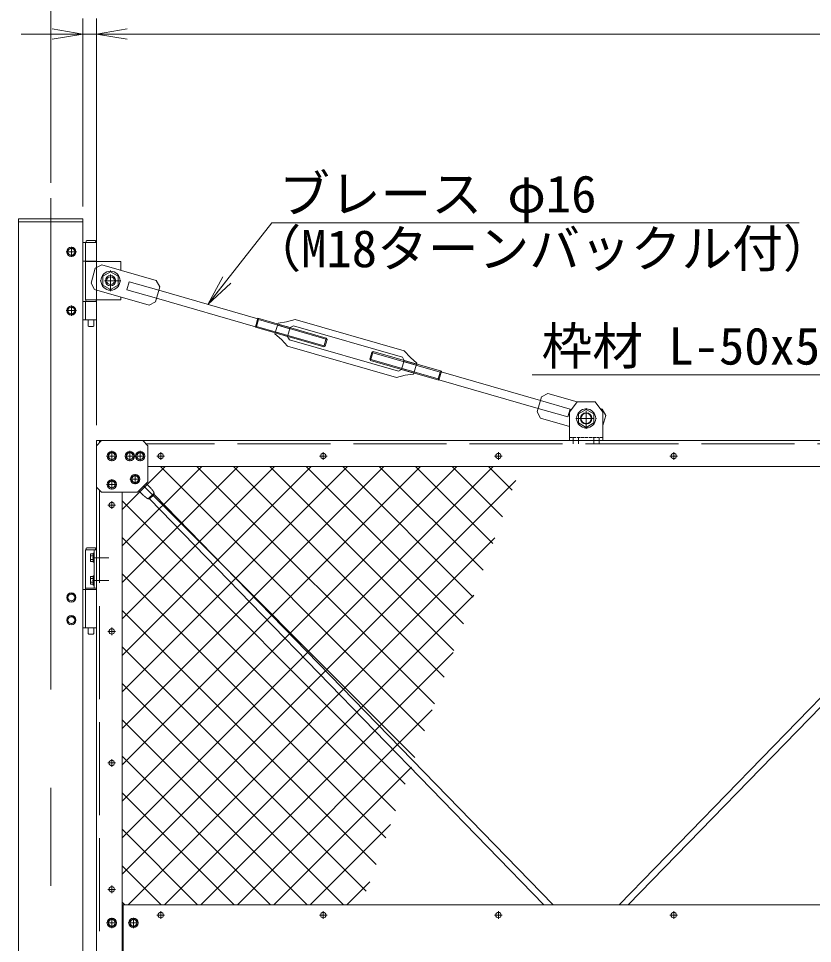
# Model space of a CAD drawing. Units: millimetres, scale not verified. Extents: x -6300 to 6300, y -4455 to 4455.
# Drawn here: x -4112 to -2572, y 630 to 2423 of the extents above; entities that cross this region are included whole.
import ezdxf
from ezdxf.enums import TextEntityAlignment as Align

# ---------------------------------------------------------------- set-up
doc = ezdxf.new("R2010")
doc.units = ezdxf.units.MM
doc.header["$LTSCALE"] = 30
doc.linetypes.add('DASHED', pattern=[7.5, 6, -1.5])
doc.linetypes.add('USER1', pattern=[50.8, 31.75, -6.35, 6.35, -6.35])
for name, color, linetype, lineweight in [('0-0_D-STR1', 1, 'Continuous', 18), ('0-1_D-BMK', 2, 'USER1', 13), ('0-5_D-STR-DIM', 7, 'Continuous', 9), ('0-6_0', 7, 'Continuous', 9), ('0-7_D-STR3', 3, 'Continuous', 13), ('0-8_D-STR2', 7, 'Continuous', 9), ('0-9_D-STR-TXT', 7, 'Continuous', 9)]:
    doc.layers.add(name, color=color, linetype=linetype, lineweight=lineweight)
doc.styles.add('ＭＳ ゴシック', font='')
doc.styles.get('ＭＳ ゴシック').set_extended_font_data('MS Gothic')

# ---------------------------------------------------------------- blocks, each defined once
blk = doc.blocks.new('_Open')
at = {"layer": '0-6_0'}
blk.add_line((-30, 5), (0, 0), dxfattribs=at)
blk.add_lwpolyline([(-30, -5), (0, 0), (-30, 0)], dxfattribs=at)
blk = doc.blocks.new('U64')
at = {"layer": '0-1_D-BMK'}
for p, q in [((300, 0), (-300, 0)), ((0, -300), (0, 300))]:
    blk.add_line(p, q, dxfattribs=at)
at = {"layer": '0-7_D-STR3'}
blk.add_lwpolyline([(194.9, 112.5), (0, 225), (-194.9, 112.5), (-194.9, -112.5), (0, -225), (194.9, -112.5)], close=True, dxfattribs=at)
for radius in [270, 194.9]:
    blk.add_circle((0, 0), radius, dxfattribs=at)
blk = doc.blocks.new('U67')
at = {"layer": '0-7_D-STR3'}
blk.add_line((2700, -2400), (2100, -3000), dxfattribs=at)
blk.add_lwpolyline([(2700, -2400), (2700, -300), (2400, 0), (0, 0), (-300, -300), (-300, -2700), (0, -3000), (2100, -3000)], dxfattribs=at)
at = {"layer": '0-5_D-STR-DIM'}
for p in [(600, -900), (1650.1, -900), (2250.1, -900), (1956.2, -2243.8), (600, -2550)]:
    blk.add_blockref('U64', p, dxfattribs=at)
blk = doc.blocks.new('U61')
at = {"layer": '0-1_D-BMK'}
for p, q in [((0, -600), (0, 600)), ((600, 0), (-600, 0))]:
    blk.add_line(p, q, dxfattribs=at)
at = {"layer": '0-7_D-STR3'}
blk.add_lwpolyline([(0, 519.6), (-450, 259.8), (-450, -259.8), (0, -519.6), (450, -259.8), (450, 259.8)], close=True, dxfattribs=at)
for radius in [555, 300, 225]:
    blk.add_circle((0, 0), radius, dxfattribs=at)
blk = doc.blocks.new('U69')
at = {"layer": '0-1_D-BMK'}
for p, q in [((721.6, -450), (-409.6, -450)), ((721.6, -1770), (-409.6, -1770))]:
    blk.add_line(p, q, dxfattribs=at)
at = {"layer": '0-7_D-STR3'}
for p, q in [((-630, 0), (0, 0)), ((-630, 0), (-630, -4530)), ((-75, 120), (-555, 120)), ((-555, 0), (-75, 0)), ((-135, 0), (-135, -2220)), ((0, 0), (0, -4530)), ((-348, -281.1), (-348, -618.9)), ((-315.6, -225), (-183, -225)), ((-315.6, -337.2), (-183, -337.2)), ((-183, -180), (-135, -180)), ((-183, -225), (-183, -675)), ((-135, -180), (-135, -720)), ((-315.6, -562.8), (-183, -562.8)), ((-315.6, -675), (-183, -675)), ((-348, -1601.1), (-348, -1938.9)), ((-315.6, -1545), (-183, -1545)), ((-183, -1500), (-135, -1500)), ((-183, -1545), (-183, -1995)), ((-135, -1500), (-135, -2040)), ((-315.6, -1657.2), (-183, -1657.2)), ((-315.6, -1882.8), (-183, -1882.8)), ((-315.6, -1995), (-183, -1995)), ((-1455, -2535), (-1650, -2647.2)), ((-1650, -2647.2), (-1650, -2872.8)), ((-1455, -2535), (-1260, -2647.2)), ((-1260, -2647.2), (-1260, -2872.8)), ((-780, -2310), (-630, -2310)), ((-630, -2220), (0, -2220)), ((-630, -2310), (0, -2310)), ((-1455, -2985), (-1650, -2872.8)), ((-1455, -2985), (-1260, -2872.8)), ((-1455, -3855), (-1650, -3967.2)), ((-1650, -4192.8), (-1650, -3967.2)), ((-1455, -4305), (-1650, -4192.8)), ((-1455, -3855), (-1260, -3967.2)), ((-1455, -4305), (-1260, -4192.8)), ((-1260, -4192.8), (-1260, -3967.2)), ((-780, -4530), (-630, -4530)), ((-630, -4530), (0, -4530)), ((-475.5, -4530), (-475.5, -4860)), ((-154.5, -4530), (-154.5, -4860)), ((-475.5, -4860), (-445.5, -4890)), ((-445.5, -4890), (-184.5, -4890)), ((-184.5, -4890), (-154.5, -4860))]:
    blk.add_line(p, q, dxfattribs=at)
for points in [[(-183, -180), (-183, -720), (-135, -720)], [(-183, -1500), (-183, -2040), (-135, -2040)]]:
    blk.add_lwpolyline(points, dxfattribs=at)
for centre, radius in [((-1455, -2760), 270), ((-1455, -2760), 195), ((-1455, -4080), 270), ((-1455, -4080), 195)]:
    blk.add_circle(centre, radius, dxfattribs=at)
for centre, radius, start, end in [((-537.5, 60), 62.5, 106.2602, 253.7398), ((-92.5, 60), 62.5, 286.2602, 73.7398), ((-283.2, -281.1), 64.8, 120, 240), ((-135.6, -450), 212.4, 147.93138, 212.06862), ((-283.2, -618.9), 64.8, 120, 240), ((-283.2, -1601.1), 64.8, 120, 240), ((-135.6, -1770), 212.4, 147.93138, 212.06862), ((-283.2, -1938.9), 64.8, 120, 240)]:
    blk.add_arc(centre, radius, start, end, dxfattribs=at)
blk = doc.blocks.new('U62')
at = {"layer": '0-1_D-BMK'}
for p, q in [((0, -600), (0, 600)), ((600, 0), (-600, 0))]:
    blk.add_line(p, q, dxfattribs=at)
at = {"layer": '0-7_D-STR3'}
blk.add_lwpolyline([(0, 519.6), (-450, 259.8), (-450, -259.8), (0, -519.6), (450, -259.8), (450, 259.8)], close=True, dxfattribs=at)
for radius in [555, 300]:
    blk.add_circle((0, 0), radius, dxfattribs=at)
blk = doc.blocks.new('吊ブレース取付板')
at = {"layer": '0-1_D-BMK'}
for p, q in [((0, 1733.9), (0, 846.1)), ((-443.9, 1290), (443.9, 1290))]:
    blk.add_line(p, q, dxfattribs=at)
at = {"layer": '0-7_D-STR3'}
for p, q in [((-525, 2250), (-975, 1650)), ((-525, 2250), (525, 2250)), ((525, 2250), (975, 1650)), ((-975, 1650), (-975, 0)), ((975, 1650), (975, 0)), ((-975, 0), (975, 0))]:
    blk.add_line(p, q, dxfattribs=at)
at = {"layer": '0-7_D-STR3', "linetype": 'DASHED'}
for p, q in [((-975, 180), (975, 180)), ((-750, 180), (-750, 0)), ((-450, 180), (-450, 0)), ((450, 180), (450, 0)), ((750, 180), (750, 0))]:
    blk.add_line(p, q, dxfattribs=at)
at = {"layer": '0-7_D-STR3'}
blk.add_circle((0, 1290), 330, dxfattribs=at)

msp = doc.modelspace()

# ---------------------------------------------------------------- linework, layer by layer
at = {"layer": '0-0_D-STR1'}
for p, q in [((-3987.01, 2034.73), (-4112.01, 2034.73)), ((-4112.01, 2028.73), (-4112.01, -895.27)), ((-3987.01, 2028.73), (-4112.01, 2028.73)), ((-3987.01, 2034.73), (-3987.01, 2028.73)), ((-3961.01, 1604.73), (-3961.01, 1594.73)), ((-3951.01, 1604.73), (-3961.01, 1604.73)), ((-2151.01, 1604.73), (-3871.01, 1604.73)), ((-2161.01, 1554.73), (-3861.01, 1554.73)), ((-3961.01, 1514.73), (-3961.01, -255.27)), ((-3911.01, 1504.73), (-3911.01, -245.27)), ((-2111.01, 704.73), (-3911.01, 704.73)), ((-3909.01, 704.73), (-3909.01, 554.73))]:
    msp.add_line(p, q, dxfattribs=at)
at = {"layer": '0-0_D-STR1', "linetype": 'DASHED'}
for p, q in [((-3955.01, 1604.73), (-3955.01, 1600.73)), ((-2157.01, 1598.73), (-3865.01, 1598.73)), ((-3036.01, 1604.73), (-3036.01, 1598.73)), ((-3026.01, 1604.73), (-3026.01, 1598.73)), ((-2996.01, 1604.73), (-2996.01, 1598.73)), ((-2986.01, 1604.73), (-2986.01, 1598.73)), ((-3955.01, 1508.73), (-3955.01, -249.27))]:
    msp.add_line(p, q, dxfattribs=at)
at = {"layer": '0-0_D-STR1'}
for points in [[(-4112.01, 2034.73), (-4112.01, 2028.73), (-3987.01, 2028.73)], [(-4112.01, -895.27), (-3987.01, -895.27), (-3987.01, 2028.73)]]:
    msp.add_lwpolyline(points, dxfattribs=at)
at = {"layer": '0-1_D-BMK'}
for p, q in [((-4049.51, 2074.73), (-4049.51, -935.27)), ((-3836.01, 1582.17), (-3836.01, 1567.29)), ((-3521.01, 1582.17), (-3521.01, 1567.29)), ((-3181.01, 1582.17), (-3181.01, 1567.29)), ((-2841.01, 1582.17), (-2841.01, 1567.29)), ((-3843.45, 1574.73), (-3828.57, 1574.73)), ((-3528.45, 1574.73), (-3513.57, 1574.73)), ((-3188.45, 1574.73), (-3173.57, 1574.73)), ((-2848.45, 1574.73), (-2833.57, 1574.73)), ((-3938.45, 1479.73), (-3923.57, 1479.73)), ((-3931.01, 1487.17), (-3931.01, 1472.29)), ((-3931.01, 1242.17), (-3931.01, 1227.29)), ((-3938.45, 1234.73), (-3923.57, 1234.73)), ((-3931.01, 987.17), (-3931.01, 972.29)), ((-3938.45, 979.73), (-3923.57, 979.73)), ((-3931.01, 742.17), (-3931.01, 727.29)), ((-3938.45, 734.73), (-3923.57, 734.73)), ((-3843.45, 684.73), (-3828.57, 684.73)), ((-3836.01, 692.17), (-3836.01, 677.29)), ((-3528.45, 684.73), (-3513.57, 684.73)), ((-3521.01, 692.17), (-3521.01, 677.29)), ((-3188.45, 684.73), (-3173.57, 684.73)), ((-3181.01, 692.17), (-3181.01, 677.29)), ((-2848.45, 684.73), (-2833.57, 684.73)), ((-2841.01, 692.17), (-2841.01, 677.29))]:
    msp.add_line(p, q, dxfattribs=at)
at = {"layer": '0-5_D-STR-DIM'}
for p, q in [((-4049.51, 2104.73), (-4049.51, 2602.76)), ((-3987.01, 2058.73), (-3987.01, 2422.77)), ((-3961.01, 1634.73), (-3961.01, 2422.77)), ((-3961.01, 1634.73), (-3961.01, 2422.77)), ((-4047.01, 2392.77), (-4107.01, 2392.77)), ((-3961.01, 2392.77), (-3987.01, 2392.77)), ((-3901.01, 2392.77), (-2121.01, 2392.77)), ((-3901.01, 2392.77), (-3841.01, 2392.77))]:
    msp.add_line(p, q, dxfattribs=at)
at = {"layer": '0-7_D-STR3'}
for p, q in [((-3963.51, 1992.7), (-3979.51, 1992.7)), ((-3987.01, 1988.7), (-3960.71, 1988.7)), ((-3982.31, 1988.7), (-3982.31, 1952.7)), ((-3979.51, 1988.7), (-3963.51, 1988.7)), ((-3960.71, 1988.7), (-3960.71, 1952.7)), ((-3987.01, 1952.7), (-3960.71, 1952.7)), ((-3982.01, 1951.7), (-3982.01, 1877.7)), ((-3913.51, 1951.7), (-3982.01, 1951.7)), ((-3977.01, 1951.7), (-3977.01, 1952.7)), ((-3971.29, 1910), (-3962.97, 1938.82)), ((-3966.01, 1951.7), (-3966.01, 1952.7)), ((-3950.59, 1945.65), (-3962.97, 1938.82)), ((-3961.01, 1951.7), (-3961.01, 1939.9)), ((-3950.59, 1945.65), (-3844.91, 1915.14)), ((-3913.51, 1951.7), (-3913.51, 1934.95)), ((-3971.29, 1910), (-3964.46, 1897.62)), ((-3846.4, 1873.93), (-3838.07, 1902.75)), ((-3844.91, 1915.14), (-3838.07, 1902.75)), ((-3964.46, 1897.62), (-3858.78, 1867.1)), ((-3961.01, 1896.62), (-3961.01, 1877.7)), ((-3839.99, 1896.12), (-3647.79, 1840.84)), ((-3987.01, 1874.7), (-3960.71, 1874.7)), ((-3982.31, 1874.7), (-3982.31, 1838.7)), ((-3913.51, 1877.7), (-3982.01, 1877.7)), ((-3960.71, 1874.7), (-3960.71, 1838.7)), ((-3913.51, 1882.9), (-3913.51, 1877.7)), ((-3858.78, 1867.1), (-3846.4, 1873.93)), ((-3846.4, 1873.93), (-3846.1, 1873.93)), ((-3844.45, 1880.68), (-3652.24, 1825.4)), ((-3987.01, 1838.7), (-3960.71, 1838.7)), ((-3976.86, 1826.7), (-3976.86, 1838.7)), ((-3966.16, 1826.7), (-3966.16, 1838.7)), ((-3647.5, 1841.83), (-3652.49, 1824.54)), ((-3647.79, 1840.84), (-3652.25, 1825.38)), ((-3646.38, 1839.24), (-3650.17, 1826.13)), ((-3647.5, 1841.83), (-3515.08, 1803.6)), ((-3646.38, 1839.24), (-3647.5, 1841.83)), ((-3646.38, 1839.24), (-3513.59, 1800.92)), ((-3608.51, 1832.66), (-3614.61, 1811.52)), ((-3609.07, 1830.74), (-3585.05, 1823.8)), ((-3363.89, 1778.67), (-3575.25, 1839.71)), ((-3975.86, 1825.7), (-3967.16, 1825.7)), ((-3966.16, 1826.7), (-3967.16, 1825.7)), ((-3650.17, 1826.13), (-3652.49, 1824.54)), ((-3652.49, 1824.54), (-3520.07, 1786.3)), ((-3650.17, 1826.13), (-3517.38, 1787.78)), ((-3614.06, 1813.44), (-3590.04, 1806.51)), ((-3613.46, 1815.53), (-3589.44, 1808.59)), ((-3609.67, 1828.65), (-3585.65, 1821.71)), ((-3585.05, 1823.8), (-3590.04, 1806.51)), ((-3585.05, 1823.8), (-3578.86, 1827.22)), ((-3367.49, 1766.18), (-3578.86, 1827.22)), ((-3590.04, 1806.51), (-3586.62, 1800.32)), ((-3375.26, 1739.28), (-3586.62, 1800.32)), ((-3520.07, 1786.3), (-3515.08, 1803.6)), ((-3378.87, 1726.79), (-3590.23, 1787.83)), ((-3424.1, 1777.3), (-3429.1, 1760.01)), ((-3426.79, 1775.82), (-3294, 1737.48)), ((-3424.1, 1777.3), (-3291.68, 1739.06)), ((-3430.58, 1762.69), (-3297.79, 1724.35)), ((-3429.1, 1760.01), (-3296.68, 1721.77)), ((-3364.08, 1759.99), (-3369.07, 1742.7)), ((-3364.08, 1759.99), (-3367.49, 1766.18)), ((-3340.66, 1750.97), (-3364.68, 1757.91)), ((-3340.06, 1753.05), (-3364.08, 1759.99)), ((-3369.07, 1742.7), (-3375.26, 1739.28)), ((-3345.05, 1735.76), (-3369.07, 1742.7)), ((-3344.45, 1737.85), (-3368.47, 1744.78)), ((-3339.5, 1754.98), (-3345.61, 1733.84)), ((-3294, 1737.48), (-3297.79, 1724.35)), ((-3297.79, 1724.35), (-3296.68, 1721.77)), ((-3291.68, 1739.06), (-3296.68, 1721.77)), ((-3104.28, 1667.15), (-3296.43, 1722.63)), ((-3294, 1737.48), (-3291.68, 1739.06)), ((-3099.82, 1682.59), (-3291.97, 1738.07)), ((-3106.21, 1660.45), (-3097.89, 1689.28)), ((-3085.51, 1696.11), (-3097.89, 1689.28)), ((-3028.56, 1679.66), (-3085.51, 1696.11)), ((-3106.21, 1660.45), (-3105.91, 1660.45)), ((-3099.38, 1648.07), (-3106.21, 1660.45)), ((-2983.75, 1666.73), (-2979.82, 1665.59)), ((-2979.82, 1665.59), (-2972.99, 1653.21)), ((-2978.51, 1634.11), (-2972.99, 1653.21)), ((-3043.51, 1631.94), (-3099.38, 1648.07)), ((-3878.29, 1507.45), (-3870.17, 1499.1)), ((-3864.15, 1521.59), (-3855.83, 1513.04)), ((-3849.04, 1502.91), (-3860.24, 1492.02)), ((-3848.69, 1500.46), (-3857.8, 1491.61)), ((-3857.8, 1491.61), (-3092.78, 704.73)), ((-3848.69, 1500.46), (-3075.07, 704.73)), ((-2173.32, 1500.46), (-2946.94, 704.73)), ((-2164.21, 1491.61), (-2929.23, 704.73))]:
    msp.add_line(p, q, dxfattribs=at)
at = {"layer": '0-7_D-STR3', "linetype": 'DASHED'}
msp.add_line((-3975.86, 1825.7), (-3976.86, 1826.7), dxfattribs=at)
for points in [[(-3844.45, 1880.68), (-3902.11, 1897.27), (-3897.65, 1912.71), (-3839.99, 1896.12)], [(-3099.82, 1682.59), (-3042.18, 1665.94), (-3046.63, 1650.5), (-3104.28, 1667.15)]]:
    msp.add_lwpolyline(points, dxfattribs=at)
at = {"layer": '0-7_D-STR3'}
msp.add_lwpolyline([(-3981.51, 1877.7), (-3961.51, 1877.7), (-3961.51, 1874.7), (-3981.51, 1874.7)], close=True, dxfattribs=at)
for points in [[(-3608.51, 1832.66), (-3592.16, 1835.22), (-3575.25, 1839.71)], [(-3614.61, 1811.52), (-3602.14, 1800.64), (-3590.23, 1787.83)], [(-3520.07, 1786.3), (-3517.38, 1787.78), (-3513.59, 1800.92), (-3515.08, 1803.6)], [(-3424.1, 1777.3), (-3426.79, 1775.82), (-3430.58, 1762.69), (-3429.1, 1760.01)], [(-3339.5, 1754.98), (-3351.97, 1765.86), (-3363.89, 1778.67)], [(-3345.61, 1733.84), (-3361.96, 1731.28), (-3378.87, 1726.79)], [(-3852.55, 1509.07), (-3852.71, 1509.26), (-3852.86, 1509.46), (-3853.01, 1509.65), (-3853.17, 1509.85), (-3853.32, 1510.04), (-3853.47, 1510.23), (-3853.63, 1510.42), (-3853.78, 1510.61), (-3853.94, 1510.8), (-3854.09, 1510.99), (-3854.25, 1511.18), (-3854.4, 1511.37), (-3854.56, 1511.56), (-3854.72, 1511.75), (-3854.87, 1511.93), (-3855.03, 1512.12), (-3855.19, 1512.31), (-3855.35, 1512.49), (-3855.51, 1512.68), (-3855.67, 1512.86), (-3855.83, 1513.04)], [(-3848.69, 1500.46), (-3848.72, 1500.7), (-3848.75, 1500.95), (-3848.78, 1501.19), (-3848.81, 1501.44), (-3848.84, 1501.69), (-3848.87, 1501.93), (-3848.9, 1502.18), (-3848.94, 1502.42), (-3848.99, 1502.66), (-3849.03, 1502.9), (-3849.09, 1503.14), (-3849.15, 1503.38), (-3849.21, 1503.61), (-3849.28, 1503.84), (-3849.37, 1504.07), (-3849.45, 1504.3), (-3849.55, 1504.52), (-3849.64, 1504.75), (-3849.75, 1504.97), (-3849.86, 1505.19), (-3849.97, 1505.4), (-3850.09, 1505.62), (-3850.22, 1505.83), (-3850.35, 1506.04), (-3850.48, 1506.25), (-3850.61, 1506.46), (-3850.75, 1506.67), (-3850.89, 1506.87), (-3851.04, 1507.08), (-3851.18, 1507.28), (-3851.33, 1507.48), (-3851.48, 1507.68), (-3851.63, 1507.88), (-3851.79, 1508.08), (-3851.94, 1508.28), (-3852.09, 1508.48), (-3852.25, 1508.68), (-3852.4, 1508.87), (-3852.55, 1509.07)], [(-3866.29, 1495.71), (-3866.48, 1495.87), (-3866.67, 1496.03), (-3866.86, 1496.19), (-3867.05, 1496.35), (-3867.24, 1496.5), (-3867.43, 1496.66), (-3867.62, 1496.82), (-3867.8, 1496.98), (-3867.99, 1497.14), (-3868.17, 1497.3), (-3868.36, 1497.46), (-3868.54, 1497.62), (-3868.73, 1497.79), (-3868.91, 1497.95), (-3869.09, 1498.11), (-3869.27, 1498.27), (-3869.45, 1498.44), (-3869.63, 1498.6), (-3869.81, 1498.77), (-3869.99, 1498.93), (-3870.17, 1499.1)], [(-3857.8, 1491.61), (-3858.04, 1491.64), (-3858.28, 1491.68), (-3858.53, 1491.72), (-3858.77, 1491.75), (-3859.02, 1491.79), (-3859.26, 1491.83), (-3859.5, 1491.87), (-3859.75, 1491.92), (-3859.99, 1491.97), (-3860.23, 1492.02), (-3860.46, 1492.08), (-3860.7, 1492.14), (-3860.93, 1492.22), (-3861.16, 1492.3), (-3861.39, 1492.38), (-3861.61, 1492.48), (-3861.83, 1492.58), (-3862.05, 1492.68), (-3862.27, 1492.79), (-3862.49, 1492.91), (-3862.7, 1493.03), (-3862.91, 1493.16), (-3863.12, 1493.29), (-3863.33, 1493.42), (-3863.53, 1493.56), (-3863.74, 1493.7), (-3863.94, 1493.84), (-3864.14, 1493.99), (-3864.34, 1494.14), (-3864.54, 1494.29), (-3864.74, 1494.45), (-3864.94, 1494.6), (-3865.13, 1494.76), (-3865.33, 1494.92), (-3865.52, 1495.08), (-3865.72, 1495.23), (-3865.91, 1495.39), (-3866.1, 1495.55), (-3866.29, 1495.71)]]:
    msp.add_lwpolyline(points, dxfattribs=at)
for centre in [(-3836.01, 1574.73), (-3521.01, 1574.73), (-3181.01, 1574.73), (-2841.01, 1574.73), (-3931.01, 1479.73), (-3931.01, 1234.73), (-3931.01, 979.73), (-3931.01, 734.73), (-3836.01, 684.73), (-3521.01, 684.73), (-3181.01, 684.73), (-2841.01, 684.73)]:
    msp.add_circle(centre, 5.25, dxfattribs=at)
for centre, start, end in [((-3978.92, 1990.7), 106.2602, 253.7398), ((-3964.09, 1990.7), 286.2602, 73.7398)]:
    msp.add_arc(centre, 2.08, start, end, dxfattribs=at)
at = {"layer": '0-8_D-STR2'}
for p, q in [((-3911.01, 1471.13), (-3827.4, 1554.73)), ((-3911.01, 1400.42), (-3756.69, 1554.73)), ((-3911.01, 1329.71), (-3685.98, 1554.73)), ((-3911.01, 1259), (-3615.27, 1554.73)), ((-3911.01, 1188.29), (-3544.56, 1554.73)), ((-3911.01, 1117.58), (-3473.85, 1554.73)), ((-3911.01, 1046.87), (-3403.14, 1554.73)), ((-3911.01, 976.16), (-3332.43, 1554.73)), ((-3911.01, 905.45), (-3261.72, 1554.73)), ((-3911.01, 834.74), (-3191.01, 1554.73)), ((-3324.19, 1042.26), (-3836.67, 1554.73)), ((-3305.32, 1094.1), (-3765.95, 1554.73)), ((-3286.45, 1145.94), (-3695.24, 1554.73)), ((-3267.58, 1197.78), (-3624.53, 1554.73)), ((-3248.71, 1249.62), (-3553.82, 1554.73)), ((-3229.84, 1301.46), (-3483.11, 1554.73)), ((-3210.97, 1353.31), (-3412.4, 1554.73)), ((-3192.11, 1405.15), (-3341.69, 1554.73)), ((-3173.24, 1456.99), (-3270.98, 1554.73)), ((-3154.37, 1508.83), (-3200.27, 1554.73)), ((-3911.01, 764.03), (-3147.6, 1527.44)), ((-3343.06, 990.41), (-3869.19, 1516.55)), ((-3361.92, 938.57), (-3911.01, 1487.65)), ((-3380.79, 886.73), (-3911.01, 1416.94)), ((-3899.59, 704.73), (-3188.06, 1416.26)), ((-3399.66, 834.89), (-3911.01, 1346.23)), ((-3828.88, 704.73), (-3228.52, 1305.08)), ((-3418.53, 783.05), (-3911.01, 1275.52)), ((-3437.4, 731.2), (-3911.01, 1204.81)), ((-3758.17, 704.73), (-3268.99, 1193.91)), ((-3481.64, 704.73), (-3911.01, 1134.1)), ((-3687.46, 704.73), (-3309.45, 1082.73)), ((-3552.35, 704.73), (-3911.01, 1063.39)), ((-3623.06, 704.73), (-3911.01, 992.68)), ((-3616.74, 704.73), (-3349.92, 971.56)), ((-3693.77, 704.73), (-3911.01, 921.97)), ((-3764.48, 704.73), (-3911.01, 851.26)), ((-3546.03, 704.73), (-3390.38, 860.38)), ((-3835.19, 704.73), (-3911.01, 780.55)), ((-3475.32, 704.73), (-3430.85, 749.21)), ((-3905.9, 704.73), (-3911.01, 709.83))]:
    msp.add_line(p, q, dxfattribs=at)
at = {"layer": '0-9_D-STR-TXT'}
for points in [[(-2597.59, 2026.98), (-3620.71, 2026.98), (-3743.67, 1870.35)], [(-3115.92, 1732.05), (-2338.66, 1732.05), (-2101.14, 1356.25)]]:
    msp.add_lwpolyline(points, dxfattribs=at)

# ---------------------------------------------------------------- block references
at = {"layer": '0-5_D-STR-DIM'}
for name, p, xscale, yscale in [('_Open', (-3987.01, 2392.77), 2, 2), ('U64', (-4009.51, 1970.7), 0.03333333, 0.03333333), ('U61', (-3933.51, 1914.7), 0.03333333, 0.03333333), ('U64', (-4009.51, 1856.7), 0.03333333, 0.03333333), ('U62', (-3011.01, 1647.73), -0.03333333, 0.03333333), ('U67', (-3951.01, 1604.73), 0.03333333, 0.03333333), ('U69', (-3961.01, 1392.73), 0.03333333, 0.03333333), ('U64', (-3931.01, 669.73), 0.03333333, 0.03333333), ('U64', (-3889.01, 669.73), 0.03333333, 0.03333333)]:
    msp.add_blockref(name, p, dxfattribs=dict(at, xscale=xscale, yscale=yscale))
at = {"layer": '0-5_D-STR-DIM', "xscale": 2, "yscale": 2, "rotation": 180}
msp.add_blockref('_Open', (-3961.01, 2392.77), dxfattribs=at)
msp.add_blockref('_Open', (-3961.01, 2392.77), dxfattribs=at)
at = {"layer": '0-6_0', "xscale": 0.03333333, "yscale": 0.03333333}
msp.add_blockref('吊ブレース取付板', (-3011.01, 1604.73), dxfattribs=at)
at = {"layer": '0-9_D-STR-TXT', "xscale": 2, "yscale": 2, "rotation": 231.86976}
msp.add_blockref('_Open', (-3744.9, 1868.77), dxfattribs=at)

# ---------------------------------------------------------------- texts
at = {"layer": '0-9_D-STR-TXT', "style": 'ＭＳ ゴシック'}
for s, p in [('ブレース φ16', (-3606.37, 2025.34)), ('（M18ターンバックル付）', (-3662.16, 1919.25)), ('枠材 L-50x50x6', (-3097.37, 1730.4))]:
    msp.add_text(s, height=72.14, dxfattribs=at).set_placement(p, align=Align.BOTTOM_LEFT)

doc.saveas('drawing.dxf')
